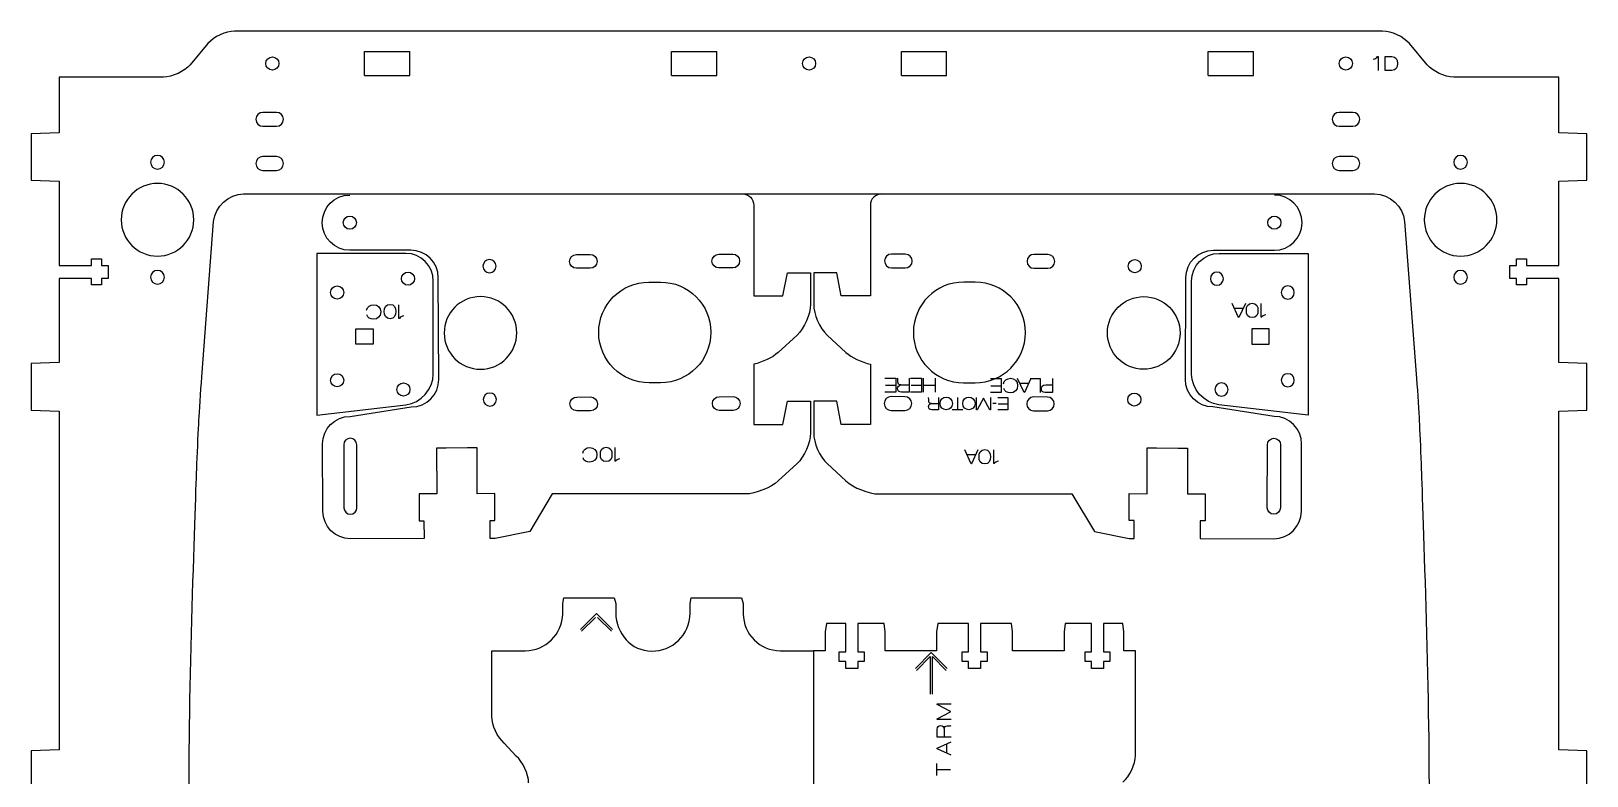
# Model space of a CAD drawing. Header units: millimetres. Extents: x -336 to 378, y -580 to 628.
# Drawn here: x -315.5 to 22.9, y -353.8 to -191.8 of the extents above; entities that cross this region are included whole.
import ezdxf

# ---------------------------------------------------------------- set-up
doc = ezdxf.new("R2010")
doc.units = ezdxf.units.MM
for name, color, linetype, lineweight, true_color in [('Changes', 3, 'Continuous', 25, 0x00ff00), ('Cuts', 1, 'Continuous', 25, 0xff0000), ('Text', 5, 'Continuous', 25, 0x0000ff)]:
    doc.layers.add(name, color=color, linetype=linetype, lineweight=lineweight, true_color=true_color)

msp = doc.modelspace()

# ---------------------------------------------------------------- linework, layer by layer
at = {"layer": 'Changes'}
for p, q in [((-242.99, -201.48), (-242.99, -196.28)), ((-242.99, -196.28), (-233.14, -196.28)), ((-233.14, -201.48), (-233.14, -196.28)), ((-176.21, -201.48), (-176.21, -196.28)), ((-176.21, -196.28), (-166.36, -196.28)), ((-166.36, -201.48), (-166.36, -196.28)), ((-126.21, -201.48), (-126.21, -196.28)), ((-126.21, -196.28), (-116.36, -196.28)), ((-116.36, -201.48), (-116.36, -196.28)), ((-59.44, -201.48), (-59.44, -196.28)), ((-59.44, -196.28), (-49.59, -196.28)), ((-49.59, -201.48), (-49.59, -196.28)), ((-242.99, -201.48), (-233.14, -201.48)), ((-176.21, -201.48), (-166.36, -201.48)), ((-126.21, -201.48), (-116.36, -201.48)), ((-59.44, -201.48), (-49.59, -201.48))]:
    msp.add_line(p, q, dxfattribs=at)
at = {"layer": 'Cuts', "color": 1, "lineweight": 25, "true_color": 0xff0000}
for points in [[(-21.51, -191.84), (-271.26, -191.84)], [(-277.07, -194.54), (-280.94, -199.14)], [(-11.84, -199.14), (-15.7, -194.54)], [(-286.75, -201.84), (-309.45, -201.84), (-309.45, -213.94), (-315.54, -214.19), (-315.54, -224.23), (-309.45, -224.48), (-309.45, -242.78), (-302.43, -242.78), (-302.43, -241.38), (-300.23, -241.38), (-300.23, -242.78), (-298.79, -242.78), (-298.79, -245.65), (-300.23, -245.65), (-300.23, -247.05), (-302.43, -247.05), (-302.43, -245.65), (-309.45, -245.65), (-309.45, -263.91), (-315.54, -264.16), (-315.54, -274.24), (-309.45, -274.49), (-309.45, -348.11), (-315.54, -348.36), (-315.54, -358.41)], [(22.93, -358.41), (22.93, -348.36), (16.84, -348.11), (16.84, -274.49), (22.93, -274.24), (22.93, -264.16), (16.84, -263.91), (16.84, -245.65), (9.82, -245.65), (9.82, -247.05), (7.62, -247.05), (7.62, -245.65), (6.18, -245.65), (6.18, -242.78), (7.62, -242.78), (7.62, -241.38), (9.82, -241.38), (9.82, -242.78), (16.84, -242.78), (16.84, -224.48), (22.93, -224.23), (22.93, -214.19), (16.84, -213.94), (16.84, -201.84), (-6.03, -201.84)], [(-262.15, -209.52), (-265.15, -209.52)], [(-27.97, -209.52), (-30.97, -209.52)], [(-265.15, -212.52), (-262.15, -212.52), (-262.15, -212.52)], [(-30.97, -212.52), (-27.97, -212.52), (-27.97, -212.52)], [(-262.15, -219.12), (-265.15, -219.12)], [(-27.97, -219.12), (-30.97, -219.12)], [(-265.15, -222.12), (-262.15, -222.12), (-262.15, -222.12)], [(-30.97, -222.12), (-27.97, -222.12), (-27.97, -222.12)], [(-269.3, -227.26), (-23.27, -227.26)], [(-158.3, -229.72), (-158.3, -249.43), (-151.97, -249.43), (-150.99, -244.41), (-145.99, -244.39), (-145.97, -251.24)], [(-132.96, -229.72), (-132.96, -249.43), (-139.29, -249.43), (-140.27, -244.41), (-145.27, -244.39), (-145.29, -251.24)], [(-278.4, -267.05), (-275.83, -233.24)], [(-16.74, -233.24), (-14.15, -267.36)], [(-234.03, -240.18), (-253.4, -240.23), (-253.4, -275.34), (-234, -273.1)], [(-232.96, -239.49), (-246.19, -239.51)], [(-58.3, -239.49), (-45.07, -239.51)], [(-57.08, -240.18), (-37.71, -240.23), (-37.71, -275.34), (-57.11, -273.1)], [(-196.91, -240.42), (-193.9, -240.41), (-193.9, -240.41)], [(-193.89, -243.41), (-196.9, -243.42)], [(-165.91, -240.34), (-162.9, -240.33), (-162.9, -240.33)], [(-162.89, -243.33), (-165.9, -243.34)], [(-128.37, -243.33), (-125.36, -243.34)], [(-125.35, -240.34), (-128.36, -240.33), (-128.36, -240.33)], [(-97.37, -243.41), (-94.36, -243.42)], [(-94.35, -240.42), (-97.36, -240.41), (-97.36, -240.41)], [(-228.04, -266.41), (-228.04, -246.19), (-228.04, -246.19)], [(-226.84, -267.57), (-226.95, -245.47)], [(-181.14, -246.43), (-178.64, -246.42), (-178.64, -246.42)], [(-110.12, -246.43), (-112.62, -246.42), (-112.62, -246.42)], [(-64.42, -267.57), (-64.31, -245.47)], [(-63.07, -266.41), (-63.07, -246.19), (-63.07, -246.19)], [(-244.91, -257.31), (-244.91, -256.6), (-241.11, -256.6), (-241.11, -259.9), (-244.91, -259.9), (-244.91, -257.31), (-244.91, -257.31)], [(-148.9, -257.94), (-152.99, -261.7)], [(-142.36, -257.94), (-138.27, -261.7)], [(-158.3, -264.3), (-158.3, -264.29), (-158.3, -277.37), (-151.97, -277.37), (-150.99, -272.35), (-145.99, -272.34), (-145.97, -279.18)], [(-132.96, -264.3), (-132.96, -264.29), (-132.96, -277.37), (-139.29, -277.37), (-140.27, -272.35), (-145.27, -272.34), (-145.29, -279.18)], [(-178.58, -268.32), (-181.08, -268.33)], [(-112.68, -268.32), (-110.18, -268.33)], [(-246.14, -275.62), (-232.83, -273.58)], [(-196.83, -271.42), (-193.82, -271.41), (-193.82, -271.41)], [(-165.83, -271.34), (-162.82, -271.33), (-162.82, -271.33)], [(-125.43, -271.34), (-128.44, -271.33), (-128.44, -271.33)], [(-94.43, -271.42), (-97.44, -271.41), (-97.44, -271.41)], [(-45.12, -275.62), (-58.43, -273.58)], [(-193.81, -274.41), (-196.82, -274.42)], [(-162.81, -274.33), (-165.82, -274.34)], [(-128.45, -274.33), (-125.44, -274.34)], [(-97.45, -274.41), (-94.44, -274.42)], [(-252.08, -296.25), (-252.12, -281.63)], [(-247.53, -281.82), (-247.5, -295.49), (-247.5, -295.49)], [(-160.13, -292.5), (-202.16, -292.5), (-207.07, -300.63), (-214.6, -302.15), (-215.65, -302.15), (-215.67, -298.28), (-214.63, -298.28), (-214.63, -292.43), (-214.63, -292.43), (-218.49, -292.44), (-218.51, -282.49), (-220.58, -282.5), (-220.58, -282.5), (-225.24, -282.51), (-225.24, -282.51), (-227.31, -282.52), (-227.29, -292.47), (-231.11, -292.48), (-231.11, -292.48), (-231.11, -298.32), (-230.07, -298.32), (-230.06, -302.19), (-246.06, -302.23)], [(-244.65, -295.48), (-244.68, -281.81)], [(-131.13, -292.5), (-89.1, -292.5), (-84.19, -300.63), (-76.65, -302.15), (-75.6, -302.15), (-75.59, -298.28), (-76.63, -298.28), (-76.63, -292.43), (-76.63, -292.43), (-72.77, -292.44), (-72.75, -282.49), (-70.68, -282.5), (-70.68, -282.5), (-66.02, -282.51), (-66.02, -282.51), (-63.95, -282.52), (-63.97, -292.47), (-60.14, -292.48), (-60.14, -292.48), (-60.14, -298.32), (-61.19, -298.32), (-61.2, -302.19), (-45.2, -302.23)], [(-46.61, -295.48), (-46.58, -281.81)], [(-43.73, -281.82), (-43.76, -295.49), (-43.76, -295.49)], [(-39.18, -296.25), (-39.14, -281.63)], [(-148.9, -285.89), (-152.99, -289.65)], [(-142.36, -285.89), (-138.27, -289.65)], [(-199.89, -318.58), (-199.89, -318.38), (-199.89, -316.3), (-199.64, -315.07), (-188.71, -315.07), (-188.36, -316.3), (-188.36, -318.23), (-188.36, -318.38)], [(-172.16, -318.38), (-172.16, -318.23), (-172.16, -316.3), (-171.91, -315.07), (-160.98, -315.07), (-160.64, -316.3), (-160.64, -318.38), (-160.63, -318.58)], [(-75.31, -326.58), (-77.78, -326.58), (-77.78, -322.51), (-78.03, -320.68), (-82.26, -320.68), (-82.26, -326.81), (-80.86, -326.81), (-80.86, -328.91), (-82.26, -328.91), (-82.26, -330.44), (-84.86, -330.44), (-84.86, -328.91), (-86.26, -328.91), (-86.26, -326.81), (-84.86, -326.81), (-84.86, -320.68), (-90.58, -320.68), (-90.83, -322.51), (-90.83, -326.58), (-102.01, -326.58), (-102.01, -322.51), (-102.26, -320.68), (-108.98, -320.68), (-108.98, -326.81), (-107.58, -326.81), (-107.58, -328.91), (-108.98, -328.91), (-108.98, -330.44), (-111.58, -330.44), (-111.58, -328.91), (-112.98, -328.91), (-112.98, -326.81), (-111.58, -326.81), (-111.58, -320.68), (-118.31, -320.68), (-118.56, -322.51), (-118.56, -326.58), (-129.73, -326.58), (-129.73, -322.51), (-129.98, -320.68), (-135.71, -320.68), (-135.71, -326.81), (-134.31, -326.81), (-134.31, -328.91), (-135.71, -328.91), (-135.71, -330.44), (-138.31, -330.44), (-138.31, -328.91), (-139.71, -328.91), (-139.71, -326.81), (-138.31, -326.81), (-138.31, -320.68), (-142.53, -320.68), (-142.78, -322.51), (-142.78, -326.58), (-145.31, -326.58), (-145.31, -452.15)], [(-215.31, -340.85), (-215.31, -326.58), (-208.04, -326.58)], [(-152.58, -326.58), (-145.31, -326.58)], [(-75.31, -349.35), (-75.31, -326.58), (-75.31, -326.58)], [(-210.01, -349.52), (-212.61, -346.66)]]:
    msp.add_lwpolyline(points, dxfattribs=at)
for points in [[(-271.26, -191.84), (-273.21, -191.84), (-275.82, -193.06), (-277.07, -194.54)], [(-15.7, -194.54), (-16.95, -193.06), (-19.57, -191.84), (-21.51, -191.84)], [(-280.94, -199.14), (-282.19, -200.62), (-284.8, -201.84), (-286.75, -201.84)], [(-264.48, -198.89), (-264.48, -198.1), (-263.85, -197.46), (-263.06, -197.46)], [(-263.06, -200.31), (-263.85, -200.31), (-264.48, -199.67), (-264.48, -198.89)], [(-263.06, -197.46), (-262.27, -197.46), (-261.64, -198.1), (-261.64, -198.89)], [(-261.64, -198.89), (-261.64, -199.67), (-262.27, -200.31), (-263.06, -200.31)], [(-147.71, -198.88), (-147.71, -198.1), (-147.08, -197.46), (-146.29, -197.46)], [(-146.29, -200.31), (-147.08, -200.31), (-147.71, -199.67), (-147.71, -198.88)], [(-146.29, -197.46), (-145.5, -197.46), (-144.86, -198.1), (-144.86, -198.88)], [(-144.86, -198.88), (-144.86, -199.67), (-145.5, -200.31), (-146.29, -200.31)], [(-30.94, -198.88), (-30.94, -198.1), (-30.3, -197.46), (-29.52, -197.46)], [(-29.52, -200.31), (-30.3, -200.31), (-30.94, -199.67), (-30.94, -198.88)], [(-29.52, -197.46), (-28.73, -197.46), (-28.09, -198.1), (-28.09, -198.88)], [(-28.09, -198.88), (-28.09, -199.67), (-28.73, -200.31), (-29.52, -200.31)], [(-6.03, -201.84), (-7.97, -201.84), (-10.59, -200.62), (-11.84, -199.14)], [(-265.15, -209.52), (-265.98, -209.52), (-266.65, -210.19), (-266.65, -211.02)], [(-260.65, -211.02), (-260.65, -210.19), (-261.32, -209.52), (-262.15, -209.52)], [(-30.97, -209.52), (-31.79, -209.52), (-32.47, -210.19), (-32.47, -211.02)], [(-26.47, -211.02), (-26.47, -210.19), (-27.14, -209.52), (-27.97, -209.52)], [(-266.65, -211.02), (-266.65, -211.85), (-265.98, -212.52), (-265.15, -212.52)], [(-262.15, -212.52), (-261.32, -212.52), (-260.65, -211.85), (-260.65, -211.02)], [(-32.47, -211.02), (-32.47, -211.85), (-31.79, -212.52), (-30.97, -212.52)], [(-27.97, -212.52), (-27.14, -212.52), (-26.47, -211.85), (-26.47, -211.02)], [(-288.04, -218.86), (-288.87, -218.86), (-289.54, -219.54), (-289.54, -220.37)], [(-286.54, -220.37), (-286.54, -219.54), (-287.21, -218.86), (-288.04, -218.86)], [(-265.15, -219.12), (-265.98, -219.12), (-266.65, -219.79), (-266.65, -220.62)], [(-260.65, -220.62), (-260.65, -219.79), (-261.32, -219.12), (-262.15, -219.12)], [(-30.97, -219.12), (-31.79, -219.12), (-32.47, -219.79), (-32.47, -220.62)], [(-26.47, -220.62), (-26.47, -219.79), (-27.14, -219.12), (-27.97, -219.12)], [(-4.54, -218.86), (-5.37, -218.86), (-6.04, -219.54), (-6.04, -220.37)], [(-3.04, -220.37), (-3.04, -219.54), (-3.71, -218.86), (-4.54, -218.86)], [(-289.54, -220.37), (-289.54, -221.19), (-288.87, -221.87), (-288.04, -221.87)], [(-288.04, -221.87), (-287.21, -221.87), (-286.54, -221.19), (-286.54, -220.37)], [(-266.65, -220.62), (-266.65, -221.45), (-265.98, -222.12), (-265.15, -222.12)], [(-262.15, -222.12), (-261.32, -222.12), (-260.65, -221.45), (-260.65, -220.62)], [(-32.47, -220.62), (-32.47, -221.45), (-31.79, -222.12), (-30.97, -222.12)], [(-27.97, -222.12), (-27.14, -222.12), (-26.47, -221.45), (-26.47, -220.62)], [(-6.04, -220.37), (-6.04, -221.19), (-5.37, -221.87), (-4.54, -221.87)], [(-4.54, -221.87), (-3.71, -221.87), (-3.04, -221.19), (-3.04, -220.37)], [(-288.04, -224.97), (-292.4, -224.97), (-295.94, -228.5), (-295.94, -232.87)], [(-280.14, -232.87), (-280.14, -228.5), (-283.67, -224.97), (-288.04, -224.97)], [(-4.54, -224.97), (-8.9, -224.97), (-12.44, -228.5), (-12.44, -232.87)], [(3.36, -232.87), (3.36, -228.5), (-0.18, -224.97), (-4.54, -224.97)], [(-275.83, -233.24), (-275.54, -229.95), (-272.6, -227.26), (-269.3, -227.26)], [(-252.21, -233.52), (-252.22, -230.21), (-249.54, -227.5), (-246.23, -227.49)], [(-160.78, -227.26), (-159.42, -227.26), (-158.31, -228.36), (-158.3, -229.72)], [(-130.48, -227.26), (-131.84, -227.26), (-132.95, -228.36), (-132.96, -229.72)], [(-39.05, -233.52), (-39.04, -230.21), (-41.72, -227.5), (-45.03, -227.49)], [(-23.27, -227.26), (-19.97, -227.26), (-17.03, -229.95), (-16.74, -233.24)], [(-295.94, -232.87), (-295.94, -237.23), (-292.4, -240.77), (-288.04, -240.77)], [(-288.04, -240.77), (-283.67, -240.77), (-280.14, -237.23), (-280.14, -232.87)], [(-246.19, -239.51), (-249.51, -239.52), (-252.2, -236.84), (-252.21, -233.52)], [(-247.62, -233.49), (-247.62, -232.7), (-246.99, -232.07), (-246.2, -232.07)], [(-246.2, -234.92), (-246.99, -234.92), (-247.62, -234.28), (-247.62, -233.49)], [(-246.2, -232.07), (-245.41, -232.07), (-244.77, -232.7), (-244.77, -233.49)], [(-244.77, -233.49), (-244.77, -234.28), (-245.41, -234.92), (-246.2, -234.92)], [(-46.49, -233.49), (-46.49, -232.71), (-45.85, -232.07), (-45.06, -232.07)], [(-45.06, -234.92), (-45.85, -234.92), (-46.49, -234.28), (-46.49, -233.49)], [(-45.07, -239.51), (-41.75, -239.52), (-39.06, -236.84), (-39.05, -233.52)], [(-45.06, -232.07), (-44.27, -232.07), (-43.64, -232.71), (-43.64, -233.49)], [(-43.64, -233.49), (-43.64, -234.28), (-44.27, -234.92), (-45.06, -234.92)], [(-12.44, -232.87), (-12.44, -237.23), (-8.9, -240.77), (-4.54, -240.77)], [(-4.54, -240.77), (-0.18, -240.77), (3.36, -237.23), (3.36, -232.87)], [(-228.04, -246.19), (-228.03, -242.87), (-230.71, -240.18), (-234.03, -240.18)], [(-226.95, -245.47), (-226.95, -242.16), (-229.65, -239.48), (-232.96, -239.49)], [(-64.31, -245.47), (-64.31, -242.16), (-61.61, -239.48), (-58.3, -239.49)], [(-63.07, -246.19), (-63.07, -242.87), (-60.39, -240.18), (-57.08, -240.18)], [(-215.82, -241.54), (-216.61, -241.55), (-217.24, -242.18), (-217.24, -242.97)], [(-217.24, -242.97), (-217.24, -243.76), (-216.6, -244.39), (-215.81, -244.39)], [(-214.39, -242.96), (-214.39, -242.18), (-215.03, -241.54), (-215.82, -241.54)], [(-215.81, -244.39), (-215.03, -244.39), (-214.39, -243.75), (-214.39, -242.96)], [(-198.41, -241.93), (-198.41, -241.1), (-197.74, -240.42), (-196.91, -240.42)], [(-196.9, -243.42), (-197.73, -243.42), (-198.4, -242.75), (-198.41, -241.93)], [(-193.9, -240.41), (-193.07, -240.41), (-192.4, -241.08), (-192.4, -241.91)], [(-192.4, -241.91), (-192.4, -242.74), (-193.06, -243.41), (-193.89, -243.41)], [(-167.41, -241.84), (-167.41, -241.01), (-166.74, -240.34), (-165.91, -240.34)], [(-165.9, -243.34), (-166.73, -243.34), (-167.41, -242.67), (-167.41, -241.84)], [(-162.9, -240.33), (-162.07, -240.32), (-161.4, -241), (-161.4, -241.82)], [(-161.4, -241.82), (-161.4, -242.65), (-162.07, -243.33), (-162.89, -243.33)], [(-128.36, -240.33), (-129.19, -240.32), (-129.86, -241), (-129.86, -241.82)], [(-129.86, -241.82), (-129.86, -242.65), (-129.19, -243.33), (-128.37, -243.33)], [(-125.36, -243.34), (-124.53, -243.34), (-123.85, -242.67), (-123.85, -241.84)], [(-123.85, -241.84), (-123.85, -241.01), (-124.52, -240.34), (-125.35, -240.34)], [(-97.36, -240.41), (-98.19, -240.41), (-98.86, -241.08), (-98.86, -241.91)], [(-98.86, -241.91), (-98.86, -242.74), (-98.19, -243.41), (-97.37, -243.41)], [(-94.36, -243.42), (-93.53, -243.42), (-92.85, -242.75), (-92.85, -241.93)], [(-92.85, -241.93), (-92.85, -241.1), (-93.52, -240.42), (-94.35, -240.42)], [(-76.87, -242.96), (-76.87, -242.18), (-76.23, -241.54), (-75.44, -241.54)], [(-75.45, -244.39), (-76.23, -244.39), (-76.87, -243.75), (-76.87, -242.96)], [(-74.02, -242.97), (-74.02, -243.76), (-74.66, -244.39), (-75.45, -244.39)], [(-75.44, -241.54), (-74.65, -241.54), (-74.02, -242.18), (-74.02, -242.97)], [(-288.04, -243.87), (-288.87, -243.87), (-289.54, -244.54), (-289.54, -245.37)], [(-289.54, -245.37), (-289.54, -246.19), (-288.87, -246.87), (-288.04, -246.87)], [(-286.54, -245.37), (-286.54, -244.54), (-287.21, -243.87), (-288.04, -243.87)], [(-288.04, -246.87), (-287.21, -246.87), (-286.54, -246.19), (-286.54, -245.37)], [(-234.97, -245.68), (-234.97, -244.89), (-234.33, -244.25), (-233.54, -244.25)], [(-233.54, -247.1), (-234.33, -247.1), (-234.97, -246.47), (-234.97, -245.68)], [(-233.54, -244.25), (-232.75, -244.25), (-232.12, -244.89), (-232.12, -245.68)], [(-232.12, -245.68), (-232.12, -246.47), (-232.75, -247.1), (-233.54, -247.1)], [(-192.06, -257.41), (-192.08, -251.36), (-187.19, -246.44), (-181.14, -246.43)], [(-178.64, -246.42), (-172.59, -246.4), (-167.68, -251.29), (-167.66, -257.34)], [(-112.62, -246.42), (-118.67, -246.4), (-123.58, -251.29), (-123.6, -257.34)], [(-99.2, -257.41), (-99.18, -251.36), (-104.07, -246.44), (-110.12, -246.43)], [(-57.56, -244.25), (-58.35, -244.25), (-58.99, -244.89), (-58.99, -245.68)], [(-58.99, -245.68), (-58.99, -246.47), (-58.35, -247.1), (-57.56, -247.1)], [(-56.14, -245.68), (-56.14, -244.89), (-56.78, -244.25), (-57.56, -244.25)], [(-57.56, -247.1), (-56.78, -247.1), (-56.14, -246.47), (-56.14, -245.68)], [(-4.54, -243.87), (-5.37, -243.87), (-6.04, -244.54), (-6.04, -245.37)], [(-6.04, -245.37), (-6.04, -246.19), (-5.37, -246.87), (-4.54, -246.87)], [(-3.04, -245.37), (-3.04, -244.54), (-3.71, -243.87), (-4.54, -243.87)], [(-4.54, -246.87), (-3.71, -246.87), (-3.04, -246.19), (-3.04, -245.37)], [(-250.39, -248.68), (-250.39, -247.89), (-249.75, -247.25), (-248.96, -247.25)], [(-248.96, -250.1), (-249.75, -250.1), (-250.39, -249.46), (-250.39, -248.68)], [(-248.96, -247.25), (-248.18, -247.25), (-247.54, -247.89), (-247.54, -248.68)], [(-247.54, -248.68), (-247.54, -249.46), (-248.18, -250.1), (-248.96, -250.1)], [(-217.8, -249.58), (-222.16, -249.59), (-225.69, -253.14), (-225.68, -257.5)], [(-209.88, -257.46), (-209.89, -253.09), (-213.43, -249.57), (-217.8, -249.58)], [(-81.38, -257.46), (-81.37, -253.09), (-77.82, -249.57), (-73.46, -249.58)], [(-73.46, -249.58), (-69.1, -249.59), (-65.57, -253.14), (-65.58, -257.5)], [(-42.14, -247.25), (-42.93, -247.25), (-43.57, -247.89), (-43.57, -248.68)], [(-43.57, -248.68), (-43.57, -249.46), (-42.93, -250.1), (-42.14, -250.1)], [(-40.72, -248.68), (-40.72, -247.89), (-41.36, -247.25), (-42.14, -247.25)], [(-42.14, -250.1), (-41.36, -250.1), (-40.72, -249.46), (-40.72, -248.68)], [(-145.97, -251.24), (-145.96, -253.44), (-147.28, -256.45), (-148.9, -257.94)], [(-145.29, -251.24), (-145.3, -253.44), (-143.98, -256.45), (-142.36, -257.94)], [(-225.68, -257.5), (-225.66, -261.86), (-222.12, -265.39), (-217.75, -265.38)], [(-217.75, -265.38), (-213.39, -265.37), (-209.86, -261.82), (-209.88, -257.46)], [(-181.08, -268.33), (-187.13, -268.35), (-192.04, -263.46), (-192.06, -257.41)], [(-167.66, -257.34), (-167.64, -263.39), (-172.53, -268.31), (-178.58, -268.32)], [(-123.6, -257.34), (-123.62, -263.39), (-118.73, -268.31), (-112.68, -268.32)], [(-110.18, -268.33), (-104.13, -268.35), (-99.22, -263.46), (-99.2, -257.41)], [(-73.51, -265.38), (-77.87, -265.37), (-81.4, -261.82), (-81.38, -257.46)], [(-65.58, -257.5), (-65.6, -261.86), (-69.14, -265.39), (-73.51, -265.38)], [(-152.99, -261.7), (-154.19, -262.81), (-156.43, -263.84), (-158.3, -264.3)], [(-138.27, -261.7), (-137.07, -262.81), (-134.83, -263.84), (-132.96, -264.3)], [(-279.04, -276.49), (-278.94, -274.59), (-278.65, -270.34), (-278.4, -267.05)], [(-250.39, -267.78), (-250.39, -266.99), (-249.75, -266.35), (-248.96, -266.35)], [(-248.96, -266.35), (-248.18, -266.35), (-247.54, -266.99), (-247.54, -267.78)], [(-234, -273.1), (-230.72, -272.72), (-228.04, -269.71), (-228.04, -266.41)], [(-57.11, -273.1), (-60.39, -272.72), (-63.07, -269.71), (-63.07, -266.41)], [(-42.14, -266.35), (-42.93, -266.35), (-43.57, -266.99), (-43.57, -267.78)], [(-40.72, -267.78), (-40.72, -266.99), (-41.36, -266.35), (-42.14, -266.35)], [(-14.15, -267.36), (-13.9, -270.65), (-13.62, -274.83), (-13.54, -276.64)], [(-248.96, -269.2), (-249.75, -269.2), (-250.39, -268.56), (-250.39, -267.78)], [(-247.54, -267.78), (-247.54, -268.56), (-248.18, -269.2), (-248.96, -269.2)], [(-235.97, -269.78), (-235.97, -268.99), (-235.33, -268.35), (-234.54, -268.35)], [(-234.54, -271.2), (-235.33, -271.2), (-235.97, -270.57), (-235.97, -269.78)], [(-234.54, -268.35), (-233.75, -268.35), (-233.12, -268.99), (-233.12, -269.78)], [(-233.12, -269.78), (-233.12, -270.57), (-233.75, -271.2), (-234.54, -271.2)], [(-232.83, -273.58), (-229.51, -273.58), (-226.83, -270.88), (-226.84, -267.57)], [(-215.74, -270.55), (-216.53, -270.55), (-217.16, -271.19), (-217.16, -271.98)], [(-214.31, -271.97), (-214.31, -271.18), (-214.95, -270.55), (-215.74, -270.55)], [(-76.95, -271.97), (-76.95, -271.18), (-76.31, -270.55), (-75.52, -270.55)], [(-75.52, -270.55), (-74.73, -270.55), (-74.1, -271.19), (-74.1, -271.98)], [(-58.43, -273.58), (-61.75, -273.58), (-64.42, -270.88), (-64.42, -267.57)], [(-56.56, -268.35), (-57.35, -268.35), (-57.99, -268.99), (-57.99, -269.78)], [(-57.99, -269.78), (-57.99, -270.57), (-57.35, -271.2), (-56.56, -271.2)], [(-55.14, -269.78), (-55.14, -268.99), (-55.78, -268.35), (-56.56, -268.35)], [(-56.56, -271.2), (-55.78, -271.2), (-55.14, -270.57), (-55.14, -269.78)], [(-43.57, -267.78), (-43.57, -268.56), (-42.93, -269.2), (-42.14, -269.2)], [(-42.14, -269.2), (-41.36, -269.2), (-40.72, -268.56), (-40.72, -267.78)], [(-217.16, -271.98), (-217.16, -272.76), (-216.52, -273.4), (-215.73, -273.4)], [(-215.73, -273.4), (-214.95, -273.39), (-214.31, -272.76), (-214.31, -271.97)], [(-198.32, -272.93), (-198.32, -272.1), (-197.66, -271.42), (-196.83, -271.42)], [(-196.82, -274.42), (-197.65, -274.43), (-198.32, -273.75), (-198.32, -272.93)], [(-193.82, -271.41), (-192.99, -271.41), (-192.32, -272.08), (-192.31, -272.91)], [(-192.31, -272.91), (-192.31, -273.74), (-192.98, -274.41), (-193.81, -274.41)], [(-167.32, -272.84), (-167.33, -272.01), (-166.66, -271.34), (-165.83, -271.34)], [(-165.82, -274.34), (-166.65, -274.34), (-167.32, -273.67), (-167.32, -272.84)], [(-162.82, -271.33), (-161.99, -271.33), (-161.32, -272), (-161.31, -272.82)], [(-161.31, -272.82), (-161.31, -273.65), (-161.98, -274.33), (-162.81, -274.33)], [(-128.44, -271.33), (-129.27, -271.32), (-129.94, -271.99), (-129.95, -272.82)], [(-129.95, -272.82), (-129.95, -273.65), (-129.28, -274.33), (-128.45, -274.33)], [(-125.44, -274.34), (-124.61, -274.34), (-123.94, -273.67), (-123.94, -272.84)], [(-123.94, -272.84), (-123.93, -272.01), (-124.6, -271.34), (-125.43, -271.34)], [(-97.44, -271.41), (-98.27, -271.41), (-98.94, -272.08), (-98.95, -272.91)], [(-98.95, -272.91), (-98.95, -273.74), (-98.28, -274.41), (-97.45, -274.41)], [(-94.44, -274.42), (-93.61, -274.42), (-92.94, -273.75), (-92.94, -272.92)], [(-92.94, -272.92), (-92.94, -272.1), (-93.6, -271.42), (-94.43, -271.42)], [(-75.53, -273.4), (-76.31, -273.39), (-76.95, -272.75), (-76.95, -271.97)], [(-74.1, -271.98), (-74.1, -272.76), (-74.74, -273.4), (-75.53, -273.4)], [(-279.46, -285.94), (-279.33, -282.64), (-279.15, -278.39), (-279.04, -276.49)], [(-252.12, -281.63), (-252.13, -278.32), (-249.45, -275.63), (-246.14, -275.62)], [(-39.14, -281.63), (-39.13, -278.32), (-41.81, -275.63), (-45.12, -275.62)], [(-13.54, -276.64), (-13.45, -278.46), (-13.28, -282.64), (-13.15, -285.94)], [(-246.11, -280.39), (-246.9, -280.4), (-247.54, -281.04), (-247.53, -281.82)], [(-244.68, -281.81), (-244.69, -281.03), (-245.33, -280.39), (-246.11, -280.39)], [(-145.97, -279.18), (-145.96, -281.38), (-147.28, -284.4), (-148.9, -285.89)], [(-145.29, -279.18), (-145.3, -281.38), (-143.98, -284.4), (-142.36, -285.89)], [(-46.58, -281.81), (-46.57, -281.03), (-45.93, -280.39), (-45.15, -280.39)], [(-45.15, -280.39), (-44.36, -280.4), (-43.72, -281.03), (-43.73, -281.82)], [(-281.19, -355.68), (-281.19, -331.13), (-279.46, -285.94), (-279.46, -285.94)], [(-13.15, -285.94), (-13.15, -285.94), (-11.42, -331.13), (-11.42, -355.68)], [(-152.99, -289.65), (-154.61, -291.14), (-157.93, -292.49), (-160.13, -292.5)], [(-138.27, -289.65), (-136.65, -291.14), (-133.33, -292.49), (-131.13, -292.5)], [(-246.06, -302.23), (-249.38, -302.24), (-252.07, -299.56), (-252.08, -296.25)], [(-247.5, -295.49), (-247.49, -296.27), (-246.85, -296.91), (-246.07, -296.91)], [(-246.07, -296.91), (-245.28, -296.9), (-244.64, -296.27), (-244.65, -295.48)], [(-45.19, -296.91), (-45.98, -296.9), (-46.61, -296.26), (-46.61, -295.48)], [(-45.2, -302.23), (-41.88, -302.24), (-39.19, -299.56), (-39.18, -296.25)], [(-43.76, -295.49), (-43.77, -296.27), (-44.4, -296.91), (-45.19, -296.91)], [(-208.04, -326.58), (-203.59, -326.58), (-199.97, -323.01), (-199.89, -318.58)], [(-188.36, -318.38), (-188.27, -322.81), (-185, -326.67), (-180.55, -326.67)], [(-180.55, -326.67), (-176.1, -326.67), (-172.26, -323.35), (-172.16, -318.38)], [(-160.63, -318.58), (-160.55, -323.01), (-157.03, -326.58), (-152.58, -326.58)], [(-212.61, -346.66), (-214.09, -345.41), (-215.31, -342.79), (-215.31, -340.85)], [(-207.31, -355.34), (-207.31, -353.39), (-208.53, -350.77), (-210.01, -349.52)], [(-78.01, -355.16), (-76.52, -353.91), (-75.31, -351.29), (-75.31, -349.35)]]:
    msp.add_open_spline(points, degree=3, dxfattribs=at)
at = {"layer": 'Text', "color": 5, "lineweight": 25, "true_color": 0x0000ff}
for points in [[(-22.6, -197.39), (-22.49, -197.39), (-22.49, -200.37)], [(-20.99, -197.37), (-19.51, -197.37)], [(-19.51, -200.39), (-20.99, -200.39), (-20.99, -197.37), (-20.99, -197.37)], [(-235.4, -254.31), (-235.51, -254.31), (-235.51, -251.34)], [(-51.38, -251.08), (-52.77, -254.09), (-52.88, -254.09), (-54.26, -251.07)], [(-53.81, -252.07), (-51.83, -252.07)], [(-47.84, -254.07), (-47.95, -254.07), (-47.95, -251.09)], [(-46.2, -257.31), (-46.2, -256.6), (-50, -256.6), (-50, -259.9), (-46.2, -259.9), (-46.2, -257.31), (-46.2, -257.31)], [(-129.81, -267.32), (-127.43, -267.32), (-127.43, -270.34), (-129.78, -270.34)], [(-124.53, -267.32), (-124.53, -270.34), (-126.19, -270.34)], [(-124.23, -267.32), (-121.85, -267.32), (-121.85, -270.34), (-124.2, -270.34)], [(-121.42, -270.34), (-121.42, -267.32)], [(-118.83, -267.32), (-118.83, -270.34)], [(-127.43, -268.93), (-129.68, -268.93)], [(-126.31, -268.79), (-126.3, -268.79), (-124.53, -268.78)], [(-121.85, -268.93), (-124.11, -268.93)], [(-118.83, -268.93), (-121.42, -268.93)], [(-106.85, -267.42), (-104.47, -267.42), (-104.47, -270.44), (-106.82, -270.44)], [(-104.47, -269.03), (-106.72, -269.03)], [(-98.03, -267.42), (-99.42, -270.44), (-99.53, -270.44), (-100.92, -267.42)], [(-100.46, -268.42), (-98.48, -268.42)], [(-98.17, -267.42), (-96.05, -267.42), (-96.05, -270.44)], [(-93.3, -267.42), (-93.3, -270.44), (-94.91, -270.44)], [(-94.79, -268.79), (-93.3, -268.79)], [(-119.68, -272.83), (-119.68, -272.83), (-118.14, -272.82)], [(-118.14, -271.55), (-118.14, -274.17), (-119.58, -274.17)], [(-114.01, -271.55), (-114.01, -274.17)], [(-106.85, -271.55), (-106.85, -274.17), (-106.97, -274.17), (-108.34, -271.63), (-108.35, -271.63), (-109.72, -274.17), (-109.84, -274.17), (-109.84, -271.55)], [(-105.61, -272.8), (-106.31, -272.8)], [(-105.23, -271.5), (-103.08, -271.5), (-103.08, -274.23), (-105.21, -274.23)], [(-103.08, -272.96), (-105.12, -272.96)], [(-112.87, -274.17), (-115.13, -274.17)], [(-188.38, -285.4), (-188.49, -285.4), (-188.49, -282.42)], [(-109.54, -282.9), (-110.94, -285.92), (-111.05, -285.92), (-112.43, -282.9)], [(-111.97, -283.9), (-110, -283.9)], [(-106.01, -285.9), (-106.12, -285.9), (-106.12, -282.92)], [(-196.02, -321.95), (-192.54, -318.47), (-189.07, -321.95)], [(-195.78, -322.32), (-192.79, -319.33)], [(-192.29, -319.33), (-189.29, -322.33)], [(-123.17, -330.49), (-119.7, -327.01), (-116.22, -330.49)], [(-122.94, -330.86), (-119.95, -327.87), (-119.95, -336.04)], [(-119.45, -336.04), (-119.45, -327.87), (-116.45, -330.87)], [(-115.41, -341.57), (-118.43, -341.57), (-118.43, -341.43), (-115.49, -339.85), (-115.49, -339.84), (-118.43, -338.26), (-118.43, -338.12), (-115.41, -338.12)], [(-115.41, -345.37), (-118.43, -345.37), (-118.43, -343.71)], [(-116.88, -343.59), (-116.87, -343.6), (-116.87, -345.37)], [(-115.41, -349.28), (-118.43, -347.89), (-118.43, -347.78), (-115.41, -346.39)], [(-116.4, -346.85), (-116.4, -348.83)], [(-118.48, -353.71), (-118.48, -351.13)], [(-115.49, -352.46), (-118.45, -352.46)]]:
    msp.add_lwpolyline(points, dxfattribs=at)
for points in [[(-23.54, -197.96), (-23.08, -197.84), (-22.77, -197.6), (-22.6, -197.39)], [(-19.51, -197.37), (-18.68, -197.37), (-18.25, -197.98), (-18.25, -198.88)], [(-18.25, -198.88), (-18.25, -199.79), (-18.68, -200.39), (-19.51, -200.39)], [(-242.55, -252.55), (-242.46, -251.74), (-241.73, -251.34), (-241.04, -251.34)], [(-241.04, -254.49), (-241.75, -254.49), (-242.32, -254.2), (-242.48, -253.54)], [(-241.04, -251.34), (-240.17, -251.34), (-239.47, -251.92), (-239.47, -252.91)], [(-239.47, -252.91), (-239.47, -253.91), (-240.17, -254.49), (-241.04, -254.49)], [(-238.72, -252.82), (-238.72, -251.99), (-238.38, -251.27), (-237.45, -251.27)], [(-237.45, -254.38), (-238.38, -254.38), (-238.72, -253.66), (-238.72, -252.82)], [(-237.45, -251.27), (-236.52, -251.27), (-236.19, -251.99), (-236.19, -252.82)], [(-236.19, -252.82), (-236.19, -253.66), (-236.52, -254.38), (-237.45, -254.38)], [(-234.46, -253.75), (-234.92, -253.87), (-235.22, -254.11), (-235.4, -254.31)], [(-51.16, -252.58), (-51.16, -251.74), (-50.82, -251.02), (-49.89, -251.02)], [(-49.89, -254.14), (-50.82, -254.14), (-51.16, -253.42), (-51.16, -252.58)], [(-49.89, -251.02), (-48.96, -251.02), (-48.63, -251.74), (-48.63, -252.58)], [(-48.63, -252.58), (-48.63, -253.42), (-48.96, -254.14), (-49.89, -254.14)], [(-46.9, -253.51), (-47.36, -253.62), (-47.67, -253.86), (-47.84, -254.07)], [(-126.97, -268.15), (-126.97, -268.04), (-126.98, -267.44), (-127.04, -267.32)], [(-104, -268.56), (-103.91, -267.76), (-103.18, -267.35), (-102.48, -267.35)], [(-102.48, -267.35), (-101.62, -267.35), (-100.92, -267.93), (-100.92, -268.93)], [(-127.03, -269.51), (-127.03, -269.23), (-126.83, -268.82), (-126.31, -268.79)], [(-126.19, -270.34), (-126.8, -270.34), (-127.03, -270.05), (-127.03, -269.51)], [(-126.3, -268.79), (-126.77, -268.78), (-126.97, -268.57), (-126.97, -268.15)], [(-102.48, -270.51), (-103.2, -270.51), (-103.77, -270.22), (-103.93, -269.56)], [(-100.92, -268.93), (-100.92, -269.93), (-101.62, -270.51), (-102.48, -270.51)], [(-95.75, -269.61), (-95.75, -269.21), (-95.54, -268.79), (-94.79, -268.79)], [(-94.91, -270.44), (-95.56, -270.44), (-95.75, -270.07), (-95.75, -269.61)], [(-120.26, -272.28), (-120.26, -272.18), (-120.26, -271.66), (-120.31, -271.55)], [(-120.3, -273.46), (-120.3, -273.21), (-120.13, -272.86), (-119.68, -272.83)], [(-119.58, -274.17), (-120.11, -274.17), (-120.3, -273.92), (-120.3, -273.46)], [(-119.68, -272.83), (-120.08, -272.82), (-120.26, -272.64), (-120.26, -272.28)], [(-117.8, -272.8), (-117.8, -271.94), (-117.19, -271.44), (-116.44, -271.44)], [(-116.44, -274.17), (-117.19, -274.17), (-117.8, -273.67), (-117.8, -272.8)], [(-116.44, -271.44), (-115.7, -271.44), (-115.09, -271.94), (-115.09, -272.8)], [(-115.09, -272.8), (-115.09, -273.67), (-115.7, -274.17), (-116.44, -274.17)], [(-112.87, -272.8), (-112.87, -271.94), (-112.27, -271.44), (-111.52, -271.44)], [(-111.52, -274.17), (-112.27, -274.17), (-112.87, -273.67), (-112.87, -272.8)], [(-111.52, -271.44), (-110.77, -271.44), (-110.16, -271.94), (-110.16, -272.8)], [(-110.16, -272.8), (-110.16, -273.67), (-110.77, -274.17), (-111.52, -274.17)], [(-195.53, -283.63), (-195.44, -282.82), (-194.72, -282.42), (-194.02, -282.42)], [(-194.02, -282.42), (-193.15, -282.42), (-192.45, -283), (-192.45, -284)], [(-192.45, -284), (-192.45, -284.99), (-193.15, -285.57), (-194.02, -285.57)], [(-191.7, -283.91), (-191.7, -283.07), (-191.36, -282.35), (-190.43, -282.35)], [(-190.43, -285.46), (-191.36, -285.46), (-191.7, -284.74), (-191.7, -283.91)], [(-190.43, -282.35), (-189.5, -282.35), (-189.17, -283.07), (-189.17, -283.91)], [(-189.17, -283.91), (-189.17, -284.74), (-189.5, -285.46), (-190.43, -285.46)], [(-109.32, -284.41), (-109.32, -283.57), (-108.99, -282.85), (-108.06, -282.85)], [(-108.06, -282.85), (-107.13, -282.85), (-106.79, -283.57), (-106.79, -284.41)], [(-194.02, -285.57), (-194.73, -285.57), (-195.3, -285.28), (-195.46, -284.63)], [(-187.44, -284.83), (-187.9, -284.95), (-188.21, -285.19), (-188.38, -285.4)], [(-108.06, -285.97), (-108.99, -285.97), (-109.32, -285.25), (-109.32, -284.41)], [(-106.79, -284.41), (-106.79, -285.25), (-107.13, -285.97), (-108.06, -285.97)], [(-105.07, -285.33), (-105.53, -285.45), (-105.83, -285.69), (-106.01, -285.9)], [(-118.43, -343.71), (-118.43, -343.1), (-118.14, -342.87), (-117.6, -342.87)], [(-117.6, -342.87), (-117.31, -342.87), (-116.91, -343.07), (-116.88, -343.59)], [(-116.87, -343.6), (-116.87, -343.13), (-116.65, -342.93), (-116.24, -342.93)], [(-116.24, -342.93), (-116.13, -342.93), (-115.53, -342.92), (-115.41, -342.86)]]:
    msp.add_open_spline(points, degree=3, dxfattribs=at)

doc.saveas('drawing.dxf')
